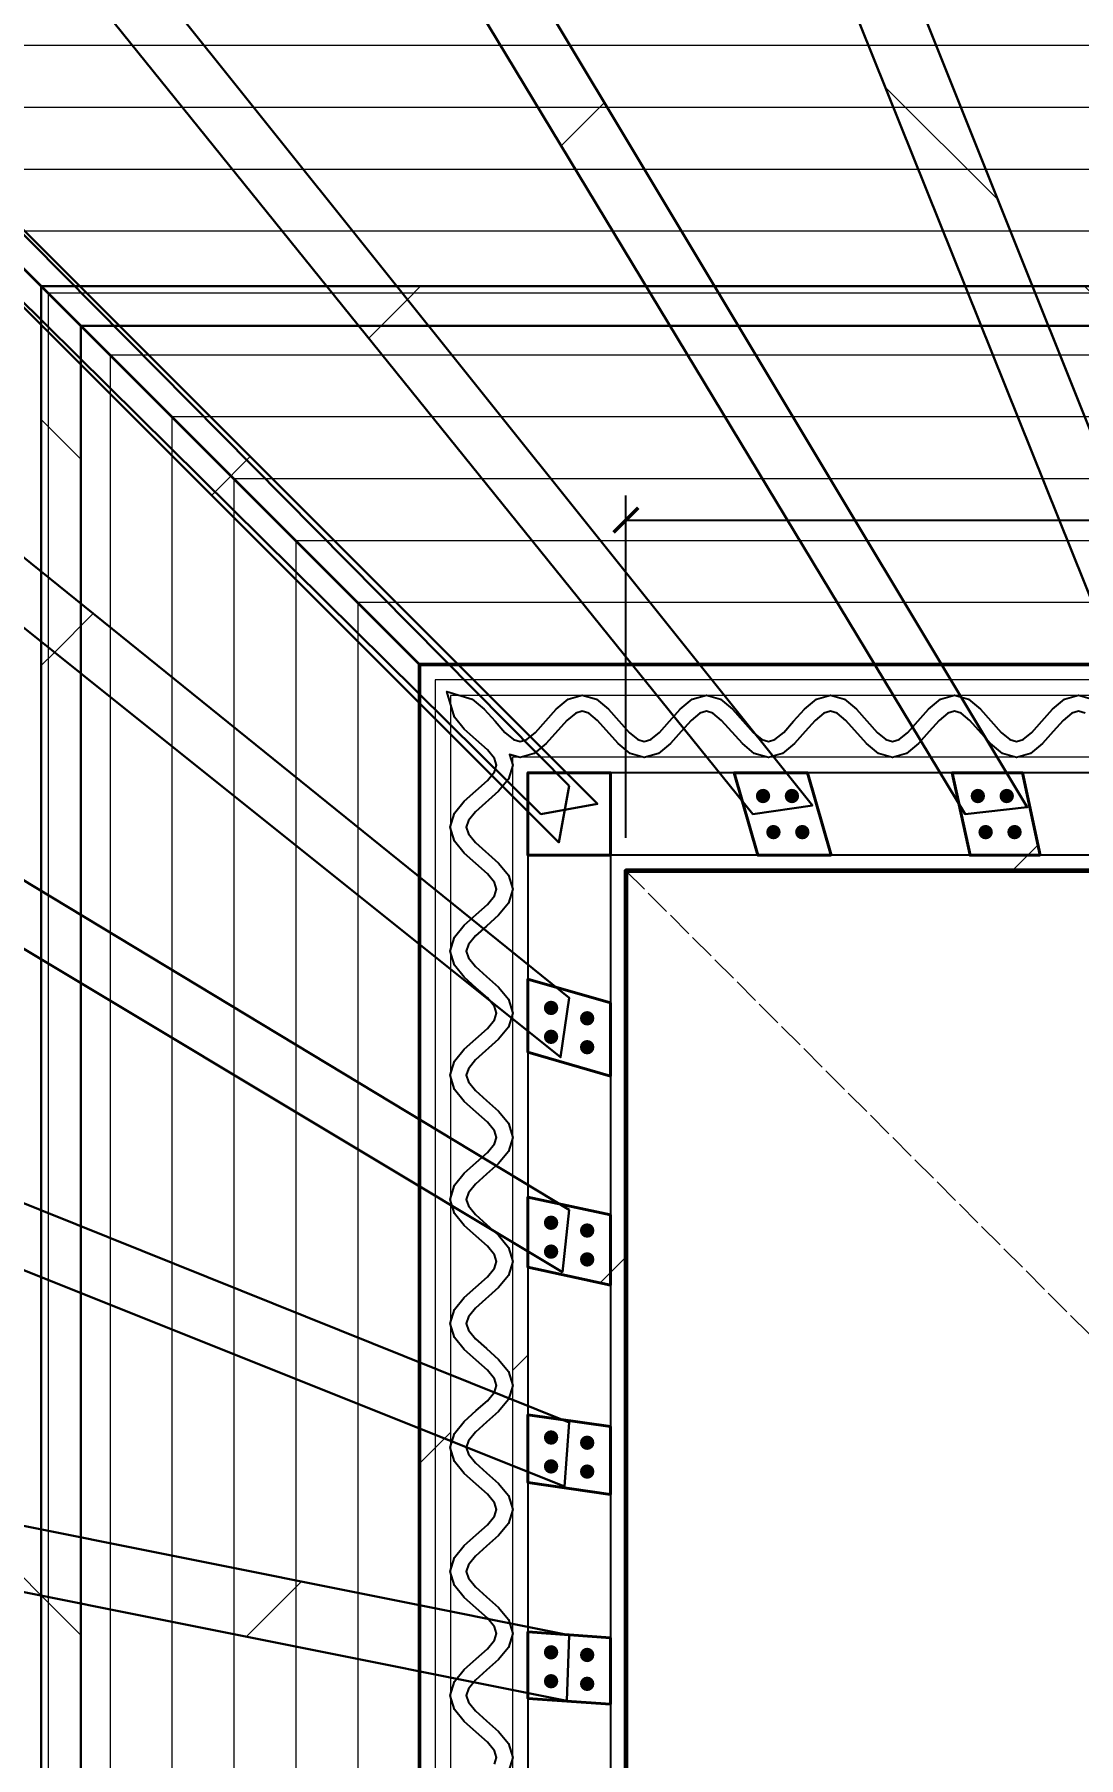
# Model space of a CAD drawing. Header units: millimetres. Extents: x 0 to 157872, y -2 to 14466.
# Drawn here: x 89484 to 92014, y 7034 to 11210 of the extents above; entities that cross this region are included whole.
import ezdxf

# ---------------------------------------------------------------- set-up
doc = ezdxf.new("R2010")
doc.units = ezdxf.units.MM
doc.linetypes.add('DASHED', pattern=[1.524, 1.27, -0.254])
for name, color, linetype, lineweight in [('DIMS', 3, 'CONTINUOUS', 18), ('HATCH-CAST', 7, 'CONTINUOUS', 9), ('HATCH-INSULATION', 7, 'Continuous', 9), ('HATCH-PRINTED', 7, 'CONTINUOUS', 9), ('HIDDEN-AXIS', 8, 'DASHED', 18), ('LINES', 7, 'CONTINUOUS', 25), ('OUTLINE-CUT', 7, 'CONTINUOUS', 50), ('OUTLINE-FINE', 7, 'CONTINUOUS', 25), ('PRINTED-BEAD', 7, 'CONTINUOUS', 25)]:
    doc.layers.add(name, color=color, linetype=linetype, lineweight=lineweight)
doc.styles.get("Standard").update_dxf_attribs({"font": 'arial.ttf'})
doc.dimstyles.new('PYR-1-50', dxfattribs={"dimscale": 50, "dimtxt": 1.8, "dimasz": 1.2, "dimexe": 1.2, "dimexo": 0.8, "dimgap": 0.6, "dimtad": 1, "dimdec": 0, "dimtxsty": 'Standard', "dimblk": 'ARCHTICK', "dimcen": 2.5, "dimclrd": 3, "dimclre": 3, "dimclrt": 7, "dimazin": 3, "dimtfac": 1, "dimtmove": 0, "dimatfit": 3})
pattern_1 = [(45, (0, 0), (-1425.35, 1425.35), []), (135, (0, 0), (-1425.35, -1425.35), [])]
pattern_2 = [(45, (0, 0), (-1425.35, 1425.35), [])]
pattern_3 = [(0, (0, 0), (442.913, 885.827), [0, -885.827])]

# ---------------------------------------------------------------- blocks, each defined once
blk = doc.blocks.new('_ARCHTICK')
at = {"color": 0, "linetype": 'BYBLOCK', "const_width": 0.15}
blk.add_lwpolyline([(-0.5, -0.5), (0.5, 0.5)], dxfattribs=at)

msp = doc.modelspace()

# ---------------------------------------------------------------- hatches: boundary and pattern name
at = {"layer": 'HATCH-CAST', "ltscale": 50}
h = msp.add_hatch(dxfattribs=at)
h.set_pattern_fill('ANSI37', scale=25.19685)
h.set_pattern_definition(pattern_1)
h.paths.add_polyline_path([(88229.4, 1595.6), (88229.4, 11870.6), (98504.4, 11870.6), (98504.4, 1595.6)])
h.paths.add_polyline_path([(88454.4, 11552.3), (88454.4, 10663.1), (88433.6, 10591), (88454.4, 10574.4), (88454.4, 9680.6), (88438.1, 9605.3), (88454.4, 9595.6), (88454.4, 8698.1), (88443.2, 8620.3), (88454.4, 8615.8), (88454.4, 7715.6), (88448.7, 7636.2), (88454.4, 7635), (88454.4, 6813.1), (88454.4, 6653.1), (88454.4, 5831.2), (88448.7, 5830), (88454.4, 5750.6), (88454.4, 4850.4), (88443.2, 4845.9), (88454.4, 4768.1), (88454.4, 3870.6), (88438.1, 3860.9), (88454.4, 3785.6), (88454.4, 2891.8), (88433.6, 2875.2), (88454.4, 2803.1), (88454.4, 1913.9), (88429.7, 1889.2), (88429.8, 1888.8), (88385.8, 1845.3), (88454.4, 1820.6), (88479.1, 1752), (88522.6, 1796), (88523, 1795.9), (88547.7, 1820.6), (89436.9, 1820.6), (89509, 1799.8), (89525.6, 1820.6), (90419.4, 1820.6), (90494.7, 1804.3), (90504.4, 1820.6), (91401.9, 1820.6), (91479.7, 1809.4), (91484.2, 1820.6), (92384.4, 1820.6), (92463.8, 1814.9), (92465, 1820.6), (93286.9, 1820.6), (93446.9, 1820.6), (94268.8, 1820.6), (94270, 1814.9), (94349.4, 1820.6), (95249.6, 1820.6), (95254.1, 1809.4), (95331.9, 1820.6), (96229.4, 1820.6), (96239.1, 1804.3), (96314.4, 1820.6), (97208.2, 1820.6), (97224.8, 1799.8), (97296.9, 1820.6), (98186.1, 1820.6), (98210.8, 1795.9), (98211.1, 1796), (98254.7, 1752), (98279.4, 1820.6), (98348, 1845.3), (98304, 1888.8), (98304.1, 1889.2), (98279.4, 1913.9), (98279.4, 2803.1), (98300.2, 2875.2), (98279.4, 2891.8), (98279.4, 3785.6), (98295.6, 3860.9), (98279.4, 3870.6), (98279.4, 4768.1), (98290.6, 4845.9), (98279.4, 4850.4), (98279.4, 5750.6), (98285.1, 5830), (98279.4, 5831.2), (98279.4, 6653.1), (98279.4, 6813.1), (98279.4, 7635), (98285.1, 7636.2), (98279.4, 7715.6), (98279.4, 8615.8), (98290.6, 8620.3), (98279.4, 8698.1), (98279.4, 9595.6), (98295.6, 9605.3), (98279.4, 9680.6), (98279.4, 10574.4), (98300.2, 10591), (98279.4, 10663.1), (98279.4, 11552.3), (98304.1, 11577), (98304, 11577.3), (98348, 11620.9), (98279.4, 11645.6), (98254.7, 11714.2), (98211.1, 11670.2), (98210.8, 11670.3), (98186.1, 11645.6), (97296.9, 11645.6), (97224.8, 11666.4), (97208.2, 11645.6), (96314.4, 11645.6), (96239.1, 11661.9), (96229.4, 11645.6), (95331.9, 11645.6), (95254.1, 11656.8), (95249.6, 11645.6), (94349.4, 11645.6), (94270, 11651.3), (94268.8, 11645.6), (93446.9, 11645.6), (93286.9, 11645.6), (92465, 11645.6), (92463.8, 11651.3), (92384.4, 11645.6), (91484.2, 11645.6), (91479.7, 11656.8), (91401.9, 11645.6), (90504.4, 11645.6), (90494.7, 11661.9), (90419.4, 11645.6), (89525.6, 11645.6), (89509, 11666.4), (89436.9, 11645.6), (88547.7, 11645.6), (88523, 11670.3), (88522.6, 11670.2), (88479.1, 11714.2), (88454.4, 11645.6), (88385.8, 11620.9), (88429.8, 11577.3), (88429.7, 11577)])
h = msp.add_hatch(dxfattribs=at)
h.set_pattern_fill('ANSI37', scale=25.19685)
h.set_pattern_definition(pattern_1)
h.paths.add_polyline_path([(88385.8, 11620.9), (88523, 11670.3), (90510.2, 9683.1), (90416.9, 9683.1), (90416.9, 9611.4)])
h = msp.add_hatch(dxfattribs=at)
h.set_pattern_fill('ANSI37', scale=25.19685)
h.set_pattern_definition(pattern_1)
h.paths.add_polyline_path([(89509, 11666.4), (91095.6, 9683.1), (90932.2, 9683.1), (89364.8, 11624.8)])
h = msp.add_hatch(dxfattribs=at)
h.set_pattern_fill('ANSI37', scale=25.19685)
h.set_pattern_definition(pattern_1)
h.paths.add_polyline_path([(90494.7, 11661.9), (91681.9, 9683.1), (91520.1, 9683.1), (90344.1, 11629.3)])
h = msp.add_hatch(dxfattribs=at)
h.set_pattern_fill('ANSI37', scale=25.19685)
h.set_pattern_definition(pattern_1)
h.paths.add_polyline_path([(91479.7, 11656.8), (92269.2, 9683.1), (92108.4, 9683.1), (91324.1, 11634.4)])
h = msp.add_hatch(dxfattribs=at)
h.set_pattern_fill('ANSI37', scale=25.19685)
h.set_pattern_definition(pattern_1)
h.paths.add_polyline_path([(90416.9, 9589.8), (88429.7, 11577), (88429.8, 11577.3), (90416.9, 9611.4)])
h = msp.add_hatch(dxfattribs=at)
h.set_pattern_fill('ANSI37', scale=25.19685)
h.set_pattern_definition(pattern_1)
h.paths.add_polyline_path([(90416.9, 9004.4), (88433.6, 10591), (88475.2, 10735.2), (90416.9, 9167.8)])
h = msp.add_hatch(dxfattribs=at)
h.set_pattern_fill('ANSI37', scale=25.19685)
h.set_pattern_definition(pattern_1)
h.paths.add_polyline_path([(89689.4, 10503.8), (89593.4, 10599.8), (90192.1, 10599.8), (90269.6, 10503.8)])
h = msp.add_hatch(dxfattribs=at)
h.set_pattern_fill('ANSI37', scale=25.19685)
h.set_pattern_definition(pattern_1)
h.paths.add_polyline_path([(90439, 10503.8), (90362.2, 10599.8), (90966.2, 10599.8), (91024.2, 10503.8)])
h = msp.add_hatch(dxfattribs=at)
h.set_pattern_fill('ANSI37', scale=25.19685)
h.set_pattern_definition(pattern_1)
h.paths.add_polyline_path([(91189.5, 10503.8), (91131.9, 10599.8), (91739.9, 10599.8), (91778.5, 10503.8)])
h = msp.add_hatch(dxfattribs=at)
h.set_pattern_fill('ANSI37', scale=25.19685)
h.set_pattern_definition(pattern_1)
h.paths.add_polyline_path([(91940.9, 10503.8), (91902.5, 10599.8), (92513.5, 10599.8), (92532.7, 10503.8)])
h = msp.add_hatch(dxfattribs=at)
h.set_pattern_fill('ANSI37', scale=25.19685)
h.set_pattern_definition(pattern_1)
h.paths.add_polyline_path([(89596.1, 9830.3), (89500.1, 9907.8), (89500.1, 10506.5), (89596.1, 10410.5)])
h = msp.add_hatch(dxfattribs=at)
h.set_pattern_fill('ANSI37', scale=25.19685)
h.set_pattern_definition(pattern_1)
h.paths.add_polyline_path([(90416.9, 8418.1), (88438.1, 9605.3), (88470.6, 9755.9), (90416.9, 8579.9)])
h = msp.add_hatch(dxfattribs=at)
h.set_pattern_fill('ANSI37', scale=25.19685)
h.set_pattern_definition(pattern_1)
h.paths.add_polyline_path([(89596.1, 9075.8), (89500.1, 9133.8), (89500.1, 9737.8), (89596.1, 9661)])
h = msp.add_hatch(dxfattribs=at)
h.set_pattern_fill('ANSI37', scale=25.19685)
h.set_pattern_definition(pattern_1)
h.paths.add_polyline_path([(90679.4, 9420.6), (90879.4, 9420.6), (90879.4, 9220.6), (90679.4, 9220.6)])
h = msp.add_hatch(dxfattribs=at)
h.set_pattern_fill('ANSI37', scale=25.19685)
h.set_pattern_definition(pattern_1)
h.paths.add_polyline_path([(91237, 9220.6), (91179.4, 9420.6), (91356.8, 9420.6), (91414.4, 9220.6)])
h = msp.add_hatch(dxfattribs=at)
h.set_pattern_fill('ANSI37', scale=25.19685)
h.set_pattern_definition(pattern_1)
h.paths.add_polyline_path([(91707.8, 9420.6), (91877.8, 9420.6), (91921, 9220.6), (91751, 9220.6)])
h = msp.add_hatch(dxfattribs=at)
h.set_pattern_fill('ANSI37', scale=25.19685)
h.set_pattern_definition(pattern_1)
h.paths.add_polyline_path([(89596.1, 8321.5), (89500.1, 8360.1), (89500.1, 8968.1), (89596.1, 8910.5)])
h = msp.add_hatch(dxfattribs=at)
h.set_pattern_fill('ANSI37', scale=25.19685)
h.set_pattern_definition(pattern_1)
h.paths.add_polyline_path([(90879.4, 8863), (90879.4, 8685.6), (90679.4, 8743.2), (90679.4, 8920.6)])
h = msp.add_hatch(dxfattribs=at)
h.set_pattern_fill('ANSI37', scale=25.19685)
h.set_pattern_definition(pattern_1)
h.paths.add_polyline_path([(90416.9, 7830.8), (88443.2, 8620.3), (88465.6, 8775.9), (90416.9, 7991.6)])
h = msp.add_hatch(dxfattribs=at)
h.set_pattern_fill('ANSI37', scale=25.19685)
h.set_pattern_definition(pattern_1)
h.paths.add_polyline_path([(90679.4, 8392.2), (90879.4, 8349), (90879.4, 8179), (90679.4, 8222.2)])
h = msp.add_hatch(dxfattribs=at)
h.set_pattern_fill('ANSI37', scale=25.19685)
h.set_pattern_definition(pattern_1)
h.paths.add_polyline_path([(89596.1, 7567.3), (89500.1, 7586.5), (89500.1, 8197.5), (89596.1, 8159.1)])
h = msp.add_hatch(dxfattribs=at)
h.set_pattern_fill('ANSI37', scale=25.19685)
h.set_pattern_definition(pattern_1)
h.paths.add_polyline_path([(90679.4, 7700.2), (90679.4, 7864.8), (90879.4, 7836), (90879.4, 7671.4)])
h = msp.add_hatch(dxfattribs=at)
h.set_pattern_fill('ANSI37', scale=25.19685)
h.set_pattern_definition(pattern_1)
h.paths.add_polyline_path([(90416.9, 7242.5), (88448.7, 7636.2), (88460.1, 7795), (90416.9, 7402.7)])
h = msp.add_hatch(dxfattribs=at)
h.set_pattern_fill('ANSI37', scale=25.19685)
h.set_pattern_definition(pattern_1)
h.paths.add_polyline_path([(89596.1, 6813.1), (89500.1, 6813.1), (89500.1, 7425.9), (89596.1, 7406.7)])
h = msp.add_hatch(dxfattribs=at)
h.set_pattern_fill('ANSI37', scale=25.19685)
h.set_pattern_definition(pattern_1)
h.paths.add_polyline_path([(90879.4, 7162.8), (90679.4, 7177.2), (90679.4, 7338.4), (90879.4, 7324)])
at = {"layer": 'HATCH-INSULATION', "ltscale": 50}
h = msp.add_hatch(dxfattribs=at)
h.set_pattern_fill('DOTS', scale=23.622047)
h.set_pattern_definition(pattern_3)
h.paths.add_polyline_path([(90677, 9501.3), (90661, 9496.4), (90644.9, 9501.3), (90623.9, 9518.5), (90599.8, 9545.6), (90573.8, 9574.8), (90544.7, 9598.7), (90513.4, 9608.1), (90808.5, 9608.1), (90777.2, 9598.7), (90748.2, 9574.8), (90698, 9518.5)])
h = msp.add_hatch(dxfattribs=at)
h.set_pattern_fill('DOTS', scale=23.622047)
h.set_pattern_definition(pattern_3)
h.paths.add_polyline_path([(90998.7, 9518.5), (90977.7, 9501.3), (90961.6, 9496.4), (90945.6, 9501.3), (90924.5, 9518.5), (90874.4, 9574.8), (90845.4, 9598.7), (90814.1, 9608.1), (91109.2, 9608.1), (91077.9, 9598.7), (91048.8, 9574.8), (91022.8, 9545.6)])
h = msp.add_hatch(dxfattribs=at)
h.set_pattern_fill('DOTS', scale=23.622047)
h.set_pattern_definition(pattern_3)
h.paths.add_polyline_path([(91299.4, 9518.5), (91278.3, 9501.3), (91262.3, 9496.4), (91246.2, 9501.3), (91225.2, 9518.5), (91175.1, 9574.8), (91146, 9598.7), (91114.7, 9608.1), (91409.9, 9608.1), (91378.6, 9598.7), (91349.5, 9574.8), (91323.4, 9545.6)])
h = msp.add_hatch(dxfattribs=at)
h.set_pattern_fill('DOTS', scale=23.622047)
h.set_pattern_definition(pattern_3)
h.paths.add_polyline_path([(91600, 9518.5), (91579, 9501.3), (91562.9, 9496.4), (91546.9, 9501.3), (91525.9, 9518.5), (91475.8, 9574.8), (91446.7, 9598.7), (91415.4, 9608.1), (91710.5, 9608.1), (91679.2, 9598.7), (91650.1, 9574.8), (91624.1, 9545.6)])
h = msp.add_hatch(dxfattribs=at)
h.set_pattern_fill('DOTS', scale=23.622047)
h.set_pattern_definition(pattern_3)
h.paths.add_polyline_path([(91900.7, 9518.5), (91879.7, 9501.3), (91863.6, 9496.4), (91847.5, 9501.3), (91826.5, 9518.5), (91776.4, 9574.8), (91747.3, 9598.7), (91716, 9608.1), (92011.2, 9608.1), (91979.9, 9598.7), (91950.8, 9574.8), (91924.8, 9545.6)])
h = msp.add_hatch(dxfattribs=at)
h.set_pattern_fill('DOTS', scale=23.622047)
h.set_pattern_definition(pattern_3)
h.paths.add_polyline_path([(90581.5, 9476.1), (90598.7, 9455.1), (90603.6, 9439), (90598.7, 9423), (90581.5, 9401.9), (90525.2, 9351.8), (90501.3, 9322.7), (90491.9, 9291.4), (90491.9, 9586.6), (90501.3, 9555.3), (90525.2, 9526.2), (90554.4, 9500.2)])
h = msp.add_hatch(dxfattribs=at)
h.set_pattern_fill('DOTS', scale=23.622047)
h.set_pattern_definition(pattern_3)
h.paths.add_polyline_path([(90848.4, 9547.7), (90898.5, 9491.4), (90927.6, 9467.5), (90958.9, 9458.1), (90663.7, 9458.1), (90695, 9467.5), (90724.1, 9491.4), (90774.2, 9547.7), (90795.2, 9564.9), (90811.3, 9569.8), (90827.4, 9564.9)])
h = msp.add_hatch(dxfattribs=at)
h.set_pattern_fill('DOTS', scale=23.622047)
h.set_pattern_definition(pattern_3)
h.paths.add_polyline_path([(91074.9, 9547.7), (91095.9, 9564.9), (91112, 9569.8), (91128, 9564.9), (91149, 9547.7), (91199.1, 9491.4), (91228.2, 9467.5), (91259.5, 9458.1), (90964.4, 9458.1), (90995.7, 9467.5), (91024.8, 9491.4), (91050.8, 9520.6)])
h = msp.add_hatch(dxfattribs=at)
h.set_pattern_fill('DOTS', scale=23.622047)
h.set_pattern_definition(pattern_3)
h.paths.add_polyline_path([(91375.5, 9547.7), (91396.6, 9564.9), (91412.6, 9569.8), (91428.7, 9564.9), (91449.7, 9547.7), (91499.8, 9491.4), (91528.9, 9467.5), (91560.2, 9458.1), (91265, 9458.1), (91296.3, 9467.5), (91325.4, 9491.4), (91351.4, 9520.6)])
h = msp.add_hatch(dxfattribs=at)
h.set_pattern_fill('DOTS', scale=23.622047)
h.set_pattern_definition(pattern_3)
h.paths.add_polyline_path([(91676.2, 9547.7), (91697.2, 9564.9), (91713.3, 9569.8), (91729.3, 9564.9), (91750.4, 9547.7), (91800.5, 9491.4), (91829.5, 9467.5), (91860.8, 9458.1), (91565.7, 9458.1), (91597, 9467.5), (91626.1, 9491.4), (91652.1, 9520.6)])
h = msp.add_hatch(dxfattribs=at)
h.set_pattern_fill('DOTS', scale=23.622047)
h.set_pattern_definition(pattern_3)
h.paths.add_polyline_path([(91897.7, 9467.5), (91926.7, 9491.4), (91952.8, 9520.6), (91976.8, 9547.7), (91997.9, 9564.9), (92013.9, 9569.8), (92030, 9564.9), (92051, 9547.7), (92075.1, 9520.6), (92101.1, 9491.4), (92130.2, 9467.5), (92161.5, 9458.1), (91866.4, 9458.1)])
h = msp.add_hatch(dxfattribs=at)
h.set_pattern_fill('DOTS', scale=23.622047)
h.set_pattern_definition(pattern_3)
h.paths.add_polyline_path([(90641.9, 9458.1), (90641.9, 9441.8), (90634.9, 9465.1), (90658.2, 9458.1)])
h = msp.add_hatch(dxfattribs=at)
h.set_pattern_fill('DOTS', scale=23.622047)
h.set_pattern_definition(pattern_3)
h.paths.add_polyline_path([(90552.3, 9325.8), (90608.6, 9375.9), (90632.5, 9405), (90641.9, 9436.3), (90641.9, 9141.1), (90632.5, 9172.4), (90608.6, 9201.5), (90552.3, 9251.6), (90535, 9272.6), (90530.2, 9288.7), (90535, 9304.7)])
h = msp.add_hatch(dxfattribs=at)
h.set_pattern_fill('DOTS', scale=23.622047)
h.set_pattern_definition(pattern_3)
h.paths.add_polyline_path([(90598.7, 9154.4), (90603.6, 9138.4), (90598.7, 9122.3), (90581.5, 9101.3), (90554.4, 9077.2), (90525.2, 9051.2), (90501.3, 9022.1), (90491.9, 8990.8), (90491.9, 9285.9), (90501.3, 9254.6), (90525.2, 9225.5), (90581.5, 9175.4)])
h = msp.add_hatch(dxfattribs=at)
h.set_pattern_fill('DOTS', scale=23.622047)
h.set_pattern_definition(pattern_3)
h.paths.add_polyline_path([(90632.5, 8871.8), (90608.6, 8900.8), (90579.4, 8926.9), (90552.3, 8950.9), (90535, 8972), (90530.2, 8988), (90535, 9004.1), (90552.3, 9025.1), (90579.4, 9049.2), (90608.6, 9075.2), (90632.5, 9104.3), (90641.9, 9135.6), (90641.9, 8840.5)])
h = msp.add_hatch(dxfattribs=at)
h.set_pattern_fill('DOTS', scale=23.622047)
h.set_pattern_definition(pattern_3)
h.paths.add_polyline_path([(90581.5, 8874.8), (90598.7, 8853.8), (90603.6, 8837.7), (90598.7, 8821.6), (90581.5, 8800.6), (90525.2, 8750.5), (90501.3, 8721.4), (90491.9, 8690.1), (90491.9, 8985.3), (90501.3, 8954), (90525.2, 8924.9), (90554.4, 8898.9)])
h = msp.add_hatch(dxfattribs=at)
h.set_pattern_fill('DOTS', scale=23.622047)
h.set_pattern_definition(pattern_3)
h.paths.add_polyline_path([(90552.3, 8650.3), (90535, 8671.3), (90530.2, 8687.4), (90535, 8703.4), (90552.3, 8724.4), (90608.6, 8774.6), (90632.5, 8803.6), (90641.9, 8834.9), (90641.9, 8539.8), (90632.5, 8571.1), (90608.6, 8600.2), (90579.4, 8626.2)])
h = msp.add_hatch(dxfattribs=at)
h.set_pattern_fill('DOTS', scale=23.622047)
h.set_pattern_definition(pattern_3)
h.paths.add_polyline_path([(90501.3, 8653.3), (90525.2, 8624.2), (90554.4, 8598.2), (90581.5, 8574.1), (90598.7, 8553.1), (90603.6, 8537), (90598.7, 8521), (90581.5, 8500), (90554.4, 8475.9), (90525.2, 8449.9), (90501.3, 8420.8), (90491.9, 8389.5), (90491.9, 8684.6)])
h = msp.add_hatch(dxfattribs=at)
h.set_pattern_fill('DOTS', scale=23.622047)
h.set_pattern_definition(pattern_3)
h.paths.add_polyline_path([(90632.5, 8270.4), (90608.6, 8299.5), (90579.4, 8325.5), (90552.3, 8349.6), (90535, 8370.7), (90530.2, 8386.7), (90535, 8402.8), (90552.3, 8423.8), (90579.4, 8447.9), (90608.6, 8473.9), (90632.5, 8503), (90641.9, 8534.3), (90641.9, 8239.1)])
h = msp.add_hatch(dxfattribs=at)
h.set_pattern_fill('DOTS', scale=23.622047)
h.set_pattern_definition(pattern_3)
h.paths.add_polyline_path([(90581.5, 8273.5), (90598.7, 8252.4), (90603.6, 8236.4), (90598.7, 8220.3), (90581.5, 8199.3), (90525.2, 8149.2), (90501.3, 8120.1), (90491.9, 8088.8), (90491.9, 8384), (90501.3, 8352.7), (90525.2, 8323.6), (90554.4, 8297.5)])
h = msp.add_hatch(dxfattribs=at)
h.set_pattern_fill('DOTS', scale=23.622047)
h.set_pattern_definition(pattern_3)
h.paths.add_polyline_path([(90552.3, 8049), (90535, 8070), (90530.2, 8086.1), (90535, 8102.1), (90552.3, 8123.1), (90608.6, 8173.2), (90632.5, 8202.3), (90641.9, 8233.6), (90641.9, 7938.5), (90632.5, 7969.8), (90608.6, 7998.9), (90579.4, 8024.9)])
h = msp.add_hatch(dxfattribs=at)
h.set_pattern_fill('DOTS', scale=23.622047)
h.set_pattern_definition(pattern_3)
h.paths.add_polyline_path([(90501.3, 8052), (90525.2, 8022.9), (90554.4, 7996.9), (90581.5, 7972.8), (90598.7, 7951.8), (90603.6, 7935.7), (90598.7, 7919.7), (90581.5, 7898.6), (90554.4, 7874.6), (90525.2, 7848.5), (90501.3, 7819.5), (90491.9, 7788.2), (90491.9, 8083.3)])
h = msp.add_hatch(dxfattribs=at)
h.set_pattern_fill('DOTS', scale=23.622047)
h.set_pattern_definition(pattern_3)
h.paths.add_polyline_path([(90632.5, 7669.1), (90608.6, 7698.2), (90579.4, 7724.2), (90552.3, 7748.3), (90535, 7769.3), (90530.2, 7785.4), (90535, 7801.5), (90552.3, 7822.5), (90579.4, 7846.6), (90608.6, 7872.6), (90632.5, 7901.7), (90641.9, 7933), (90641.9, 7637.8)])
h = msp.add_hatch(dxfattribs=at)
h.set_pattern_fill('DOTS', scale=23.622047)
h.set_pattern_definition(pattern_3)
h.paths.add_polyline_path([(90501.3, 7751.3), (90525.2, 7722.3), (90554.4, 7696.2), (90581.5, 7672.1), (90598.7, 7651.1), (90603.6, 7635.1), (90598.7, 7619), (90581.5, 7598), (90554.4, 7573.9), (90525.2, 7547.9), (90501.3, 7518.8), (90491.9, 7487.5), (90491.9, 7782.6)])
h = msp.add_hatch(dxfattribs=at)
h.set_pattern_fill('DOTS', scale=23.622047)
h.set_pattern_definition(pattern_3)
h.paths.add_polyline_path([(90632.5, 7368.5), (90608.6, 7397.5), (90579.4, 7423.6), (90552.3, 7447.7), (90535, 7468.7), (90530.2, 7484.7), (90535, 7500.8), (90552.3, 7521.8), (90579.4, 7545.9), (90608.6, 7571.9), (90632.5, 7601), (90641.9, 7632.3), (90641.9, 7337.2)])
h = msp.add_hatch(dxfattribs=at)
h.set_pattern_fill('DOTS', scale=23.622047)
h.set_pattern_definition(pattern_3)
h.paths.add_polyline_path([(90501.3, 7450.7), (90525.2, 7421.6), (90554.4, 7395.6), (90581.5, 7371.5), (90598.7, 7350.5), (90603.6, 7334.4), (90598.7, 7318.4), (90581.5, 7297.3), (90554.4, 7273.2), (90525.2, 7247.2), (90501.3, 7218.1), (90491.9, 7186.8), (90491.9, 7482)])
h = msp.add_hatch(dxfattribs=at)
h.set_pattern_fill('DOTS', scale=23.622047)
h.set_pattern_definition(pattern_3)
h.paths.add_polyline_path([(90632.5, 7067.8), (90608.6, 7096.9), (90579.4, 7122.9), (90552.3, 7147), (90535, 7168), (90530.2, 7184.1), (90535, 7200.1), (90552.3, 7221.2), (90579.4, 7245.2), (90608.6, 7271.3), (90632.5, 7300.4), (90641.9, 7331.7), (90641.9, 7036.5)])
h = msp.add_hatch(dxfattribs=at)
h.set_pattern_fill('DOTS', scale=23.622047)
h.set_pattern_definition(pattern_3)
h.paths.add_polyline_path([(90501.3, 7150), (90525.2, 7120.9), (90554.4, 7094.9), (90581.5, 7070.8), (90598.7, 7049.8), (90603.6, 7033.8), (90598.7, 7017.7), (90581.5, 6996.7), (90554.4, 6972.6), (90525.2, 6946.6), (90501.3, 6917.5), (90491.9, 6886.2), (90491.9, 7181.3)])
at = {"layer": 'HATCH-PRINTED', "ltscale": 50}
h = msp.add_hatch(dxfattribs=at)
h.set_pattern_fill('ANSI31', scale=25.19685)
h.set_pattern_definition(pattern_2)
h.paths.add_polyline_path([(96316.9, 9683.1), (96316.9, 3783.1), (90416.9, 3783.1), (90416.9, 9683.1)])
h.paths.add_polyline_path([(96242.7, 8086.1), (96241.9, 8088.8), (96241.9, 8384), (96242.7, 8386.7), (96241.9, 8389.5), (96241.9, 8684.6), (96242.7, 8687.4), (96241.9, 8690.1), (96241.9, 8985.3), (96242.7, 8988), (96241.9, 8990.8), (96241.9, 9285.9), (96242.7, 9288.7), (96241.9, 9291.4), (96241.9, 9586.6), (96251.1, 9617.3), (96220.4, 9608.1), (95925.2, 9608.1), (95922.5, 9608.9), (95919.7, 9608.1), (95624.6, 9608.1), (95621.8, 9608.9), (95619.1, 9608.1), (95323.9, 9608.1), (95321.2, 9608.9), (95318.4, 9608.1), (95023.3, 9608.1), (95020.5, 9608.9), (95017.7, 9608.1), (94722.6, 9608.1), (94719.9, 9608.9), (94717.1, 9608.1), (94422, 9608.1), (94419.2, 9608.9), (94416.4, 9608.1), (94121.3, 9608.1), (94118.5, 9608.9), (94115.8, 9608.1), (93820.6, 9608.1), (93817.9, 9608.9), (93815.1, 9608.1), (93520, 9608.1), (93517.2, 9608.9), (93514.5, 9608.1), (93219.3, 9608.1), (93216.6, 9608.9), (93213.8, 9608.1), (92918.7, 9608.1), (92915.9, 9608.9), (92913.1, 9608.1), (92618, 9608.1), (92615.2, 9608.9), (92612.5, 9608.1), (92317.3, 9608.1), (92314.6, 9608.9), (92311.8, 9608.1), (92016.7, 9608.1), (92013.9, 9608.9), (92011.2, 9608.1), (91716, 9608.1), (91713.3, 9608.9), (91710.5, 9608.1), (91415.4, 9608.1), (91412.6, 9608.9), (91409.9, 9608.1), (91114.7, 9608.1), (91112, 9608.9), (91109.2, 9608.1), (90814.1, 9608.1), (90811.3, 9608.9), (90808.5, 9608.1), (90513.4, 9608.1), (90482.6, 9617.3), (90491.9, 9586.6), (90491.9, 9291.4), (90491.1, 9288.7), (90491.9, 9285.9), (90491.9, 8990.8), (90491.1, 8988), (90491.9, 8985.3), (90491.9, 8690.1), (90491.1, 8687.4), (90491.9, 8684.6), (90491.9, 8389.5), (90491.1, 8386.7), (90491.9, 8384), (90491.9, 8088.8), (90491.1, 8086.1), (90491.9, 8083.3), (90491.9, 7788.2), (90491.1, 7785.4), (90491.9, 7782.6), (90491.9, 7487.5), (90491.1, 7484.7), (90491.9, 7482), (90491.9, 7186.8), (90491.1, 7184.1), (90491.9, 7181.3), (90491.9, 6886.2), (90491.1, 6883.4), (90491.9, 6880.7), (90491.9, 6585.5), (90491.1, 6582.8), (90491.9, 6580), (90491.9, 6284.9), (90491.1, 6282.1), (90491.9, 6279.3), (90491.9, 5984.2), (90491.1, 5981.4), (90491.9, 5978.7), (90491.9, 5683.5), (90491.1, 5680.8), (90491.9, 5678), (90491.9, 5382.9), (90491.1, 5380.1), (90491.9, 5377.4), (90491.9, 5082.2), (90491.1, 5079.5), (90491.9, 5076.7), (90491.9, 4781.6), (90491.1, 4778.8), (90491.9, 4776.1), (90491.9, 4480.9), (90491.1, 4478.2), (90491.9, 4475.4), (90491.9, 4180.3), (90491.1, 4177.5), (90491.9, 4174.7), (90491.9, 3879.6), (90482.6, 3848.8), (90513.4, 3858.1), (90808.5, 3858.1), (90811.3, 3857.3), (90814.1, 3858.1), (91109.2, 3858.1), (91112, 3857.3), (91114.7, 3858.1), (91409.9, 3858.1), (91412.6, 3857.3), (91415.4, 3858.1), (91710.5, 3858.1), (91713.3, 3857.3), (91716, 3858.1), (92011.2, 3858.1), (92013.9, 3857.3), (92016.7, 3858.1), (92311.8, 3858.1), (92314.6, 3857.3), (92317.3, 3858.1), (92612.5, 3858.1), (92615.2, 3857.3), (92618, 3858.1), (92913.1, 3858.1), (92915.9, 3857.3), (92918.7, 3858.1), (93213.8, 3858.1), (93216.6, 3857.3), (93219.3, 3858.1), (93514.5, 3858.1), (93517.2, 3857.3), (93520, 3858.1), (93815.1, 3858.1), (93817.9, 3857.3), (93820.6, 3858.1), (94115.8, 3858.1), (94118.5, 3857.3), (94121.3, 3858.1), (94416.4, 3858.1), (94419.2, 3857.3), (94422, 3858.1), (94717.1, 3858.1), (94719.9, 3857.3), (94722.6, 3858.1), (95017.7, 3858.1), (95020.5, 3857.3), (95023.3, 3858.1), (95318.4, 3858.1), (95321.2, 3857.3), (95323.9, 3858.1), (95619.1, 3858.1), (95621.8, 3857.3), (95624.6, 3858.1), (95919.7, 3858.1), (95922.5, 3857.3), (95925.2, 3858.1), (96220.4, 3858.1), (96251.1, 3848.8), (96241.9, 3879.6), (96241.9, 4174.7), (96242.7, 4177.5), (96241.9, 4180.3), (96241.9, 4475.4), (96242.7, 4478.2), (96241.9, 4480.9), (96241.9, 4776.1), (96242.7, 4778.8), (96241.9, 4781.6), (96241.9, 5076.7), (96242.7, 5079.5), (96241.9, 5082.2), (96241.9, 5377.4), (96242.7, 5380.1), (96241.9, 5382.9), (96241.9, 5678), (96242.7, 5680.8), (96241.9, 5683.5), (96241.9, 5978.7), (96242.7, 5981.4), (96241.9, 5984.2), (96241.9, 6279.3), (96242.7, 6282.1), (96241.9, 6284.9), (96241.9, 6580), (96242.7, 6582.8), (96241.9, 6585.5), (96241.9, 6880.7), (96242.7, 6883.4), (96241.9, 6886.2), (96241.9, 7181.3), (96242.7, 7184.1), (96241.9, 7186.8), (96241.9, 7482), (96242.7, 7484.7), (96241.9, 7487.5), (96241.9, 7782.6), (96242.7, 7785.4), (96241.9, 7788.2), (96241.9, 8083.3)])
h = msp.add_hatch(dxfattribs=at)
h.set_pattern_fill('ANSI31', scale=25.19685)
h.set_pattern_definition(pattern_2)
h.paths.add_polyline_path([(92164.3, 4008.9), (92161.5, 4008.1), (91866.4, 4008.1), (91863.6, 4008.9), (91860.8, 4008.1), (91565.7, 4008.1), (91562.9, 4008.9), (91560.2, 4008.1), (91265, 4008.1), (91262.3, 4008.9), (91259.5, 4008.1), (90964.4, 4008.1), (90961.6, 4008.9), (90958.9, 4008.1), (90663.7, 4008.1), (90661, 4008.9), (90658.2, 4008.1), (90641.9, 4008.1), (90641.9, 4024.4), (90642.7, 4027.2), (90641.9, 4029.9), (90641.9, 4325.1), (90642.7, 4327.8), (90641.9, 4330.6), (90641.9, 4625.7), (90642.7, 4628.5), (90641.9, 4631.2), (90641.9, 4926.4), (90642.7, 4929.1), (90641.9, 4931.9), (90641.9, 5227), (90642.7, 5229.8), (90641.9, 5232.6), (90641.9, 5527.7), (90642.7, 5530.5), (90641.9, 5533.2), (90641.9, 5828.4), (90642.7, 5831.1), (90641.9, 5833.9), (90641.9, 6129), (90642.7, 6131.8), (90641.9, 6134.5), (90641.9, 6429.7), (90642.7, 6432.4), (90641.9, 6435.2), (90641.9, 6730.3), (90642.7, 6733.1), (90641.9, 6735.9), (90641.9, 7031), (90642.7, 7033.8), (90641.9, 7036.5), (90641.9, 7331.7), (90642.7, 7334.4), (90641.9, 7337.2), (90641.9, 7632.3), (90642.7, 7635.1), (90641.9, 7637.8), (90641.9, 7933), (90642.7, 7935.7), (90641.9, 7938.5), (90641.9, 8233.6), (90642.7, 8236.4), (90641.9, 8239.1), (90641.9, 8534.3), (90642.7, 8537), (90641.9, 8539.8), (90641.9, 8834.9), (90642.7, 8837.7), (90641.9, 8840.5), (90641.9, 9135.6), (90642.7, 9138.4), (90641.9, 9141.1), (90641.9, 9436.3), (90642.7, 9439), (90641.9, 9441.8), (90641.9, 9458.1), (90658.2, 9458.1), (90661, 9457.3), (90663.7, 9458.1), (90958.9, 9458.1), (90961.6, 9457.3), (90964.4, 9458.1), (91259.5, 9458.1), (91262.3, 9457.3), (91265, 9458.1), (91560.2, 9458.1), (91562.9, 9457.3), (91565.7, 9458.1), (91860.8, 9458.1), (91863.6, 9457.3), (91866.4, 9458.1), (92161.5, 9458.1), (92164.3, 9457.3), (92167, 9458.1), (92462.2, 9458.1), (92464.9, 9457.3), (92467.7, 9458.1), (92762.8, 9458.1), (92765.6, 9457.3), (92768.3, 9458.1), (93063.5, 9458.1), (93066.2, 9457.3), (93069, 9458.1), (93364.1, 9458.1), (93366.9, 9457.3), (93369.6, 9458.1), (93664.8, 9458.1), (93667.5, 9457.3), (93670.3, 9458.1), (93965.4, 9458.1), (93968.2, 9457.3), (93971, 9458.1), (94266.1, 9458.1), (94268.9, 9457.3), (94271.6, 9458.1), (94566.8, 9458.1), (94569.5, 9457.3), (94572.3, 9458.1), (94867.4, 9458.1), (94870.2, 9457.3), (94872.9, 9458.1), (95168.1, 9458.1), (95170.8, 9457.3), (95173.6, 9458.1), (95468.7, 9458.1), (95471.5, 9457.3), (95474.3, 9458.1), (95769.4, 9458.1), (95772.2, 9457.3), (95774.9, 9458.1), (96070.1, 9458.1), (96072.8, 9457.3), (96075.6, 9458.1), (96091.9, 9458.1), (96091.9, 9441.8), (96091.1, 9439), (96091.9, 9436.3), (96091.9, 9141.1), (96091.1, 9138.4), (96091.9, 9135.6), (96091.9, 8840.5), (96091.1, 8837.7), (96091.9, 8834.9), (96091.9, 8539.8), (96091.1, 8537), (96091.9, 8534.3), (96091.9, 8239.1), (96091.1, 8236.4), (96091.9, 8233.6), (96091.9, 7938.5), (96091.1, 7935.7), (96091.9, 7933), (96091.9, 7637.8), (96091.1, 7635.1), (96091.9, 7632.3), (96091.9, 7337.2), (96091.1, 7334.4), (96091.9, 7331.7), (96091.9, 7036.5), (96091.1, 7033.8), (96091.9, 7031), (96091.9, 6735.9), (96091.1, 6733.1), (96091.9, 6730.3), (96091.9, 6435.2), (96091.1, 6432.4), (96091.9, 6429.7), (96091.9, 6134.5), (96091.1, 6131.8), (96091.9, 6129), (96091.9, 5833.9), (96091.1, 5831.1), (96091.9, 5828.4), (96091.9, 5533.2), (96091.1, 5530.5), (96091.9, 5527.7), (96091.9, 5232.6), (96091.1, 5229.8), (96091.9, 5227), (96091.9, 4931.9), (96091.1, 4929.1), (96091.9, 4926.4), (96091.9, 4631.2), (96091.1, 4628.5), (96091.9, 4625.7), (96091.9, 4330.6), (96091.1, 4327.8), (96091.9, 4325.1), (96091.9, 4029.9), (96091.1, 4027.2), (96091.9, 4024.4), (96091.9, 4008.1), (96075.6, 4008.1), (96072.8, 4008.9), (96070.1, 4008.1), (95774.9, 4008.1), (95772.2, 4008.9), (95769.4, 4008.1), (95474.3, 4008.1), (95471.5, 4008.9), (95468.7, 4008.1), (95173.6, 4008.1), (95170.8, 4008.9), (95168.1, 4008.1), (94872.9, 4008.1), (94870.2, 4008.9), (94867.4, 4008.1), (94572.3, 4008.1), (94569.5, 4008.9), (94566.8, 4008.1), (94271.6, 4008.1), (94268.9, 4008.9), (94266.1, 4008.1), (93971, 4008.1), (93968.2, 4008.9), (93965.4, 4008.1), (93670.3, 4008.1), (93667.5, 4008.9), (93664.8, 4008.1), (93369.6, 4008.1), (93366.9, 4008.9), (93364.1, 4008.1), (93069, 4008.1), (93066.2, 4008.9), (93063.5, 4008.1), (92768.3, 4008.1), (92765.6, 4008.9), (92762.8, 4008.1), (92467.7, 4008.1), (92464.9, 4008.9), (92462.2, 4008.1), (92167, 4008.1)])
h.paths.add_polyline_path([(95377, 9420.6), (95026, 9420.6), (94856, 9420.6), (94498.6, 9420.6), (94334, 9420.6), (93972.2, 9420.6), (93811, 9420.6), (93446.9, 9420.6), (93286.9, 9420.6), (92922.8, 9420.6), (92761.6, 9420.6), (92399.8, 9420.6), (92235.2, 9420.6), (91877.8, 9420.6), (91707.8, 9420.6), (91356.8, 9420.6), (91179.4, 9420.6), (90879.4, 9420.6), (90679.4, 9420.6), (90679.4, 9220.6), (90679.4, 8920.6), (90679.4, 8743.2), (90679.4, 8392.2), (90679.4, 8222.2), (90679.4, 7864.8), (90679.4, 7700.2), (90679.4, 7338.4), (90679.4, 7177.2), (90679.4, 6813.1), (90679.4, 6653.1), (90679.4, 6289), (90679.4, 6127.8), (90679.4, 5766), (90679.4, 5601.4), (90679.4, 5244), (90679.4, 5074), (90679.4, 4723), (90679.4, 4545.6), (90679.4, 4245.6), (90679.4, 4045.6), (90879.4, 4045.6), (91179.4, 4045.6), (91356.8, 4045.6), (91707.8, 4045.6), (91877.8, 4045.6), (92235.2, 4045.6), (92399.8, 4045.6), (92761.6, 4045.6), (92922.8, 4045.6), (93286.9, 4045.6), (93446.9, 4045.6), (93811, 4045.6), (93972.2, 4045.6), (94334, 4045.6), (94498.6, 4045.6), (94856, 4045.6), (95026, 4045.6), (95377, 4045.6), (95554.4, 4045.6), (95854.4, 4045.6), (96054.4, 4045.6), (96054.4, 4245.6), (96054.4, 4545.6), (96054.4, 4723), (96054.4, 5074), (96054.4, 5244), (96054.4, 5601.4), (96054.4, 5766), (96054.4, 6127.8), (96054.4, 6289), (96054.4, 6653.1), (96054.4, 6813.1), (96054.4, 7177.2), (96054.4, 7338.4), (96054.4, 7700.2), (96054.4, 7864.8), (96054.4, 8222.2), (96054.4, 8392.2), (96054.4, 8743.2), (96054.4, 8920.6), (96054.4, 9220.6), (96054.4, 9420.6), (95854.4, 9420.6), (95554.4, 9420.6)])
h = msp.add_hatch(dxfattribs=at)
h.set_pattern_fill('ANSI31', scale=25.19685)
h.set_pattern_definition(pattern_2)
h.paths.add_polyline_path([(92776, 9220.6), (92937.2, 9220.6), (93286.9, 9220.6), (93446.9, 9220.6), (93796.6, 9220.6), (93957.8, 9220.6), (94305.2, 9220.6), (94469.8, 9220.6), (94812.8, 9220.6), (94982.8, 9220.6), (95319.4, 9220.6), (95496.8, 9220.6), (95854.4, 9220.6), (95854.4, 8863), (95854.4, 8685.6), (95854.4, 8349), (95854.4, 8179), (95854.4, 7836), (95854.4, 7671.4), (95854.4, 7324), (95854.4, 7162.8), (95854.4, 6813.1), (95854.4, 6653.1), (95854.4, 6303.4), (95854.4, 6142.2), (95854.4, 5794.8), (95854.4, 5630.2), (95854.4, 5287.2), (95854.4, 5117.2), (95854.4, 4780.6), (95854.4, 4603.2), (95854.4, 4245.6), (95496.8, 4245.6), (95319.4, 4245.6), (94982.8, 4245.6), (94812.8, 4245.6), (94469.8, 4245.6), (94305.2, 4245.6), (93957.8, 4245.6), (93796.6, 4245.6), (93446.9, 4245.6), (93286.9, 4245.6), (92937.2, 4245.6), (92776, 4245.6), (92428.6, 4245.6), (92264, 4245.6), (91921, 4245.6), (91751, 4245.6), (91414.4, 4245.6), (91237, 4245.6), (90879.4, 4245.6), (90879.4, 4603.2), (90879.4, 4780.6), (90879.4, 5117.2), (90879.4, 5287.2), (90879.4, 5630.2), (90879.4, 5794.8), (90879.4, 6142.2), (90879.4, 6303.4), (90879.4, 6653.1), (90879.4, 6813.1), (90879.4, 7162.8), (90879.4, 7324), (90879.4, 7671.4), (90879.4, 7836), (90879.4, 8179), (90879.4, 8349), (90879.4, 8685.6), (90879.4, 8863), (90879.4, 9220.6), (91237, 9220.6), (91414.4, 9220.6), (91751, 9220.6), (91921, 9220.6), (92264, 9220.6), (92428.6, 9220.6)])
h.paths.add_polyline_path([(95816.9, 9183.1), (90916.9, 9183.1), (90916.9, 4283.1), (95816.9, 4283.1)])
at = {"layer": 'LINES', "ltscale": 50}
h = msp.add_hatch(color=7, dxfattribs=at)
h.dxf.hatch_style = 1
edge = h.paths.add_edge_path()
edge.add_arc((91249.3, 9364.3), 17.5, 0, 360)
h = msp.add_hatch(color=7, dxfattribs=at)
h.dxf.hatch_style = 1
edge = h.paths.add_edge_path()
edge.add_arc((91319.3, 9364.3), 17.5, 0, 360)
h = msp.add_hatch(color=7, dxfattribs=at)
h.dxf.hatch_style = 1
edge = h.paths.add_edge_path()
edge.add_arc((91769.9, 9364.3), 17.5, 0, 360)
h = msp.add_hatch(color=7, dxfattribs=at)
h.dxf.hatch_style = 1
edge = h.paths.add_edge_path()
edge.add_arc((91839.9, 9364.3), 17.5, 0, 360)
h = msp.add_hatch(color=7, dxfattribs=at)
h.dxf.hatch_style = 1
edge = h.paths.add_edge_path()
edge.add_arc((91274.5, 9276.8), 17.5, 0, 360)
h = msp.add_hatch(color=7, dxfattribs=at)
h.dxf.hatch_style = 1
edge = h.paths.add_edge_path()
edge.add_arc((91344.5, 9276.8), 17.5, 0, 360)
h = msp.add_hatch(color=7, dxfattribs=at)
h.dxf.hatch_style = 1
edge = h.paths.add_edge_path()
edge.add_arc((91788.8, 9276.8), 17.5, 0, 360)
h = msp.add_hatch(color=7, dxfattribs=at)
h.dxf.hatch_style = 1
edge = h.paths.add_edge_path()
edge.add_arc((91858.8, 9276.8), 17.5, 0, 360)
h = msp.add_hatch(color=7, dxfattribs=at)
h.dxf.hatch_style = 1
edge = h.paths.add_edge_path()
edge.add_arc((90735.6, 8850.7), 17.5, 0, 360)
h = msp.add_hatch(color=7, dxfattribs=at)
h.dxf.hatch_style = 1
edge = h.paths.add_edge_path()
edge.add_arc((90823.1, 8825.5), 17.5, 0, 360)
h = msp.add_hatch(color=7, dxfattribs=at)
h.dxf.hatch_style = 1
edge = h.paths.add_edge_path()
edge.add_arc((90735.6, 8780.7), 17.5, 0, 360)
h = msp.add_hatch(color=7, dxfattribs=at)
h.dxf.hatch_style = 1
edge = h.paths.add_edge_path()
edge.add_arc((90823.1, 8755.5), 17.5, 0, 360)
h = msp.add_hatch(color=7, dxfattribs=at)
h.dxf.hatch_style = 1
edge = h.paths.add_edge_path()
edge.add_arc((90735.6, 8330), 17.5, 0, 360)
h = msp.add_hatch(color=7, dxfattribs=at)
h.dxf.hatch_style = 1
edge = h.paths.add_edge_path()
edge.add_arc((90823.1, 8311.1), 17.5, 0, 360)
h = msp.add_hatch(color=7, dxfattribs=at)
h.dxf.hatch_style = 1
edge = h.paths.add_edge_path()
edge.add_arc((90735.6, 8260), 17.5, 0, 360)
h = msp.add_hatch(color=7, dxfattribs=at)
h.dxf.hatch_style = 1
edge = h.paths.add_edge_path()
edge.add_arc((90823.1, 8241.1), 17.5, 0, 360)
h = msp.add_hatch(color=7, dxfattribs=at)
h.dxf.hatch_style = 1
edge = h.paths.add_edge_path()
edge.add_arc((90735.6, 7809.4), 17.5, 0, 360)
h = msp.add_hatch(color=7, dxfattribs=at)
h.dxf.hatch_style = 1
edge = h.paths.add_edge_path()
edge.add_arc((90823.1, 7796.8), 17.5, 0, 360)
h = msp.add_hatch(color=7, dxfattribs=at)
h.dxf.hatch_style = 1
edge = h.paths.add_edge_path()
edge.add_arc((90735.6, 7739.4), 17.5, 0, 360)
h = msp.add_hatch(color=7, dxfattribs=at)
h.dxf.hatch_style = 1
edge = h.paths.add_edge_path()
edge.add_arc((90823.1, 7726.8), 17.5, 0, 360)
h = msp.add_hatch(color=7, dxfattribs=at)
h.dxf.hatch_style = 1
edge = h.paths.add_edge_path()
edge.add_arc((90735.6, 7288.7), 17.5, 0, 360)
h = msp.add_hatch(color=7, dxfattribs=at)
h.dxf.hatch_style = 1
edge = h.paths.add_edge_path()
edge.add_arc((90823.1, 7282.4), 17.5, 0, 360)
h = msp.add_hatch(color=7, dxfattribs=at)
h.dxf.hatch_style = 1
edge = h.paths.add_edge_path()
edge.add_arc((90735.6, 7218.7), 17.5, 0, 360)
h = msp.add_hatch(color=7, dxfattribs=at)
h.dxf.hatch_style = 1
edge = h.paths.add_edge_path()
edge.add_arc((90823.1, 7212.4), 17.5, 0, 360)

# ---------------------------------------------------------------- linework, layer by layer
at = {"layer": 'HIDDEN-AXIS', "linetype": 'DASHED', "lineweight": 20, "ltscale": 50}
msp.add_lwpolyline([(90916.9, 9183.1), (92866.9, 7233.1)], dxfattribs=at)
at = {"layer": 'LINES', "lineweight": 35, "ltscale": 50}
msp.add_lwpolyline([(87866.9, 12233.1), (90416.9, 9683.1)], dxfattribs=at)
at = {"layer": 'OUTLINE-CUT', "lineweight": 50, "ltscale": 50}
msp.add_lwpolyline([(90416.9, 3783.1), (96316.9, 3783.1), (96316.9, 9683.1), (90416.9, 9683.1)], close=True, dxfattribs=at)
at = {"layer": 'OUTLINE-CUT', "lineweight": 40, "ltscale": 50}
for points in [[(90879.4, 9220.6), (90679.4, 9220.6), (90679.4, 9420.6), (90879.4, 9420.6)], [(91414.4, 9220.6), (91356.8, 9420.6), (91179.4, 9420.6), (91237, 9220.6)], [(91921, 9220.6), (91877.8, 9420.6), (91707.8, 9420.6), (91751, 9220.6)], [(90879.4, 8863), (90679.4, 8920.6), (90679.4, 8743.2), (90879.4, 8685.6)], [(90879.4, 8349), (90679.4, 8392.2), (90679.4, 8222.2), (90879.4, 8179)], [(90879.4, 7836), (90679.4, 7864.8), (90679.4, 7700.2), (90879.4, 7671.4)], [(90879.4, 7324), (90679.4, 7338.4), (90679.4, 7177.2), (90879.4, 7162.8)]]:
    msp.add_lwpolyline(points, close=True, dxfattribs=at)
at = {"layer": 'OUTLINE-CUT', "lineweight": 60, "ltscale": 50}
msp.add_lwpolyline([(90916.9, 4283.1), (95816.9, 4283.1), (95816.9, 9183.1), (90916.9, 9183.1)], close=True, dxfattribs=at)
at = {"layer": 'OUTLINE-FINE', "lineweight": 30, "ltscale": 50}
for points in [[(88479.1, 11714.2), (90779.4, 9389.2), (90754.7, 9252), (88429.7, 11577)], [(88523, 11670.3), (90848, 9345.3), (90710.8, 9320.6), (88385.8, 11620.9)], [(89509, 11666.4), (91369, 9341.4), (91224.8, 9320.6), (89364.8, 11624.8)], [(90494.7, 11661.9), (91889.7, 9336.9), (91739.1, 9320.6), (90344.1, 11629.3)], [(91479.7, 11656.8), (92409.7, 9331.8), (92254.1, 9320.6), (91324.1, 11634.4)], [(88475.2, 10735.2), (90779.4, 8875.2), (90758.6, 8731), (88433.6, 10591)], [(89500.1, 2866.3), (97233.7, 2866.3), (97233.7, 10599.9), (89500.1, 10599.9)], [(89596.1, 2962.3), (97137.7, 2962.3), (97137.7, 10503.9), (89596.1, 10503.9)], [(88470.7, 9755.9), (90779.4, 8360.9), (90763.1, 8210.3), (88438.1, 9605.3)], [(88465.6, 8775.9), (90779.4, 7845.9), (90768.2, 7690.3), (88443.2, 8620.3)], [(88460.1, 7795), (90779.4, 7330), (90773.7, 7171.2), (88448.7, 7636.2)]]:
    msp.add_lwpolyline(points, close=True, dxfattribs=at)
at = {"layer": 'OUTLINE-FINE', "lineweight": 0, "ltscale": 50}
for points in [[(88916.9, 2283.1), (97816.9, 2283.1), (97816.9, 11183.1), (88916.9, 11183.1)], [(89066.9, 2433.1), (97666.9, 2433.1), (97666.9, 11033.1), (89066.9, 11033.1)], [(89216.9, 2583.1), (97516.9, 2583.1), (97516.9, 10883.1), (89216.9, 10883.1)], [(89366.9, 2733.1), (97366.9, 2733.1), (97366.9, 10733.1), (89366.9, 10733.1)], [(89516.9, 2883.1), (97216.9, 2883.1), (97216.9, 10583.1), (89516.9, 10583.1)], [(89666.9, 3033.1), (97066.9, 3033.1), (97066.9, 10433.1), (89666.9, 10433.1)], [(89816.9, 3183.1), (96916.9, 3183.1), (96916.9, 10283.1), (89816.9, 10283.1)], [(89966.9, 3333.1), (96766.9, 3333.1), (96766.9, 10133.1), (89966.9, 10133.1)], [(90116.9, 3483.1), (96616.9, 3483.1), (96616.9, 9983.1), (90116.9, 9983.1)], [(90266.9, 3633.1), (96466.9, 3633.1), (96466.9, 9833.1), (90266.9, 9833.1)]]:
    msp.add_lwpolyline(points, close=True, dxfattribs=at)
at = {"layer": 'OUTLINE-FINE', "lineweight": 9, "ltscale": 50}
msp.add_lwpolyline([(90454.4, 3820.6), (96279.4, 3820.6), (96279.4, 9645.6), (90454.4, 9645.6)], close=True, dxfattribs=at)
at = {"layer": 'OUTLINE-FINE', "lineweight": 20, "ltscale": 50}
for points in [[(90491.9, 3858.1), (96241.9, 3858.1), (96241.9, 9608.1), (90491.9, 9608.1)], [(90641.9, 4008.1), (96091.9, 4008.1), (96091.9, 9458.1), (90641.9, 9458.1)]]:
    msp.add_lwpolyline(points, close=True, dxfattribs=at)
at = {"layer": 'OUTLINE-FINE', "lineweight": 25, "ltscale": 50}
for points in [[(90679.4, 4045.6), (96054.4, 4045.6), (96054.4, 9420.6), (90679.4, 9420.6)], [(90879.4, 4245.6), (95854.4, 4245.6), (95854.4, 9220.6), (90879.4, 9220.6)]]:
    msp.add_lwpolyline(points, close=True, dxfattribs=at)
at = {"layer": 'PRINTED-BEAD', "lineweight": 25, "ltscale": 50}
for points in [[(90598.7, 7017.7), (90603.6, 7033.8), (90598.7, 7049.8), (90581.5, 7070.8), (90554.4, 7094.9), (90525.2, 7120.9), (90501.3, 7150), (90491.1, 7184.1), (90501.3, 7218.1), (90525.2, 7247.2), (90554.4, 7273.3), (90581.5, 7297.3), (90598.7, 7318.4), (90603.6, 7334.4), (90598.7, 7350.5), (90581.5, 7371.5), (90554.4, 7395.6), (90525.2, 7421.6), (90501.3, 7450.7), (90491.1, 7484.7), (90501.3, 7518.8), (90525.2, 7547.9), (90554.4, 7573.9), (90581.5, 7598), (90598.7, 7619), (90603.6, 7635.1), (90598.7, 7651.1), (90581.5, 7672.2), (90554.4, 7696.2), (90525.2, 7722.3), (90501.3, 7751.3), (90491.1, 7785.4), (90501.3, 7819.5), (90525.2, 7848.5), (90554.4, 7874.6), (90581.5, 7898.7), (90598.7, 7919.7), (90603.6, 7935.7), (90598.7, 7951.8), (90581.5, 7972.8), (90554.4, 7996.9), (90525.2, 8022.9), (90501.3, 8052), (90491.1, 8086.1), (90501.3, 8120.1), (90525.2, 8149.2), (90581.5, 8199.3), (90598.7, 8220.3), (90603.6, 8236.4), (90598.7, 8252.4), (90581.5, 8273.5), (90554.4, 8297.6), (90525.2, 8323.6), (90501.3, 8352.7), (90491.1, 8386.7), (90501.3, 8420.8), (90525.2, 8449.9), (90554.4, 8475.9), (90581.5, 8500), (90598.7, 8521), (90603.6, 8537), (90598.7, 8553.1), (90581.5, 8574.1), (90554.4, 8598.2), (90525.2, 8624.2), (90501.3, 8653.3), (90491.1, 8687.4), (90501.3, 8721.4), (90525.2, 8750.5), (90581.5, 8800.6), (90598.7, 8821.7), (90603.6, 8837.7), (90598.7, 8853.8), (90581.5, 8874.8), (90554.4, 8898.9), (90525.2, 8924.9), (90501.3, 8954), (90491.1, 8988), (90501.3, 9022.1), (90525.2, 9051.2), (90554.4, 9077.2), (90581.5, 9101.3), (90598.7, 9122.3), (90603.6, 9138.4), (90598.7, 9154.4), (90581.5, 9175.4), (90525.2, 9225.6), (90501.3, 9254.6), (90491.1, 9288.7), (90501.3, 9322.7), (90525.2, 9351.8), (90581.5, 9401.9), (90598.7, 9423), (90603.6, 9439), (90598.7, 9455.1), (90581.5, 9476.1), (90554.4, 9500.2), (90525.2, 9526.2), (90501.3, 9555.3), (90482.6, 9617.4), (90544.7, 9598.7), (90573.8, 9574.8), (90599.8, 9545.6), (90623.9, 9518.5), (90644.9, 9501.3), (90661, 9496.4), (90677, 9501.3), (90698.1, 9518.5), (90748.2, 9574.8), (90777.3, 9598.7), (90811.3, 9608.9), (90845.4, 9598.7), (90874.4, 9574.8), (90924.6, 9518.5), (90945.6, 9501.3), (90961.6, 9496.4), (90977.7, 9501.3), (90998.7, 9518.5), (91022.8, 9545.6), (91048.8, 9574.8), (91077.9, 9598.7), (91112, 9608.9), (91146, 9598.7), (91175.1, 9574.8), (91225.2, 9518.5), (91246.2, 9501.3), (91262.3, 9496.4), (91278.3, 9501.3), (91299.4, 9518.5), (91323.5, 9545.6), (91349.5, 9574.8), (91378.6, 9598.7), (91412.6, 9608.9), (91446.7, 9598.7), (91475.8, 9574.8), (91525.9, 9518.5), (91546.9, 9501.3), (91563, 9496.4), (91579, 9501.3), (91600, 9518.5), (91624.1, 9545.6), (91650.1, 9574.8), (91679.2, 9598.7), (91713.3, 9608.9), (91747.3, 9598.7), (91776.4, 9574.8), (91826.5, 9518.5), (91847.6, 9501.3), (91863.6, 9496.4), (91879.7, 9501.3), (91900.7, 9518.5), (91924.8, 9545.6), (91950.8, 9574.8), (91979.9, 9598.7), (92013.9, 9608.9), (92048, 9598.7)], [(92030, 9564.9), (92013.9, 9569.8), (91997.9, 9564.9), (91976.9, 9547.7), (91952.8, 9520.6), (91926.8, 9491.4), (91897.7, 9467.5), (91863.6, 9457.3), (91829.6, 9467.5), (91800.5, 9491.4), (91750.4, 9547.7), (91729.3, 9564.9), (91713.3, 9569.8), (91697.2, 9564.9), (91676.2, 9547.7), (91652.1, 9520.6), (91626.1, 9491.4), (91597, 9467.5), (91563, 9457.3), (91528.9, 9467.5), (91499.8, 9491.4), (91449.7, 9547.7), (91428.7, 9564.9), (91412.6, 9569.8), (91396.6, 9564.9), (91375.5, 9547.7), (91351.5, 9520.6), (91325.4, 9491.4), (91296.3, 9467.5), (91262.3, 9457.3), (91228.2, 9467.5), (91199.2, 9491.4), (91149, 9547.7), (91128, 9564.9), (91112, 9569.8), (91095.9, 9564.9), (91074.9, 9547.7), (91050.8, 9520.6), (91024.8, 9491.4), (90995.7, 9467.5), (90961.6, 9457.3), (90927.6, 9467.5), (90898.5, 9491.4), (90848.4, 9547.7), (90827.4, 9564.9), (90811.3, 9569.8), (90795.3, 9564.9), (90774.2, 9547.7), (90724.1, 9491.4), (90695, 9467.5), (90661, 9457.3), (90634.9, 9465.1), (90642.7, 9439), (90632.5, 9405), (90608.6, 9375.9), (90552.3, 9325.8), (90535.1, 9304.7), (90530.2, 9288.7), (90535.1, 9272.6), (90552.3, 9251.6), (90608.6, 9201.5), (90632.5, 9172.4), (90642.7, 9138.4), (90632.5, 9104.3), (90608.6, 9075.2), (90579.4, 9049.2), (90552.3, 9025.1), (90535.1, 9004.1), (90530.2, 8988), (90535.1, 8972), (90552.3, 8951), (90579.4, 8926.9), (90608.6, 8900.8), (90632.5, 8871.8), (90642.7, 8837.7), (90632.5, 8803.7), (90608.6, 8774.6), (90552.3, 8724.5), (90535.1, 8703.4), (90530.2, 8687.4), (90535.1, 8671.3), (90552.3, 8650.3), (90579.4, 8626.2), (90608.6, 8600.2), (90632.5, 8571.1), (90642.7, 8537), (90632.5, 8503), (90608.6, 8473.9), (90579.4, 8447.9), (90552.3, 8423.8), (90535.1, 8402.8), (90530.2, 8386.7), (90535.1, 8370.7), (90552.3, 8349.6), (90579.4, 8325.6), (90608.6, 8299.5), (90632.5, 8270.4), (90642.7, 8236.4), (90632.5, 8202.3), (90608.6, 8173.2), (90552.3, 8123.1), (90535.1, 8102.1), (90530.2, 8086.1), (90535.1, 8070), (90552.3, 8049), (90579.4, 8024.9), (90608.6, 7998.9), (90632.5, 7969.8), (90642.7, 7935.7), (90632.5, 7901.7), (90608.6, 7872.6), (90579.4, 7846.6), (90552.3, 7822.5), (90535.1, 7801.5), (90530.2, 7785.4), (90535.1, 7769.3), (90552.3, 7748.3), (90579.4, 7724.2), (90608.6, 7698.2), (90632.5, 7669.1), (90642.7, 7635.1), (90632.5, 7601), (90608.6, 7571.9), (90579.4, 7545.9), (90552.3, 7521.8), (90535.1, 7500.8), (90530.2, 7484.7), (90535.1, 7468.7), (90552.3, 7447.7), (90579.4, 7423.6), (90608.6, 7397.6), (90632.5, 7368.5), (90642.7, 7334.4), (90632.5, 7300.4), (90608.6, 7271.3), (90579.4, 7245.3), (90552.3, 7221.2), (90535.1, 7200.1), (90530.2, 7184.1), (90535.1, 7168), (90552.3, 7147), (90579.4, 7122.9), (90608.6, 7096.9), (90632.5, 7067.8), (90642.7, 7033.8), (90632.5, 6999.7)]]:
    msp.add_lwpolyline(points, dxfattribs=at)

# ---------------------------------------------------------------- dimensions: what is measured, and where the dimension line sits
at = {"layer": 'DIMS'}
msp.add_linear_dim(base=(90916.9, 10033.1), p1=(90916.9, 9223.1), p2=(95816.9, 9223.1), text='<> clear at the cut', dimstyle='PYR-1-50', dxfattribs=at).render()

doc.saveas('drawing.dxf')
